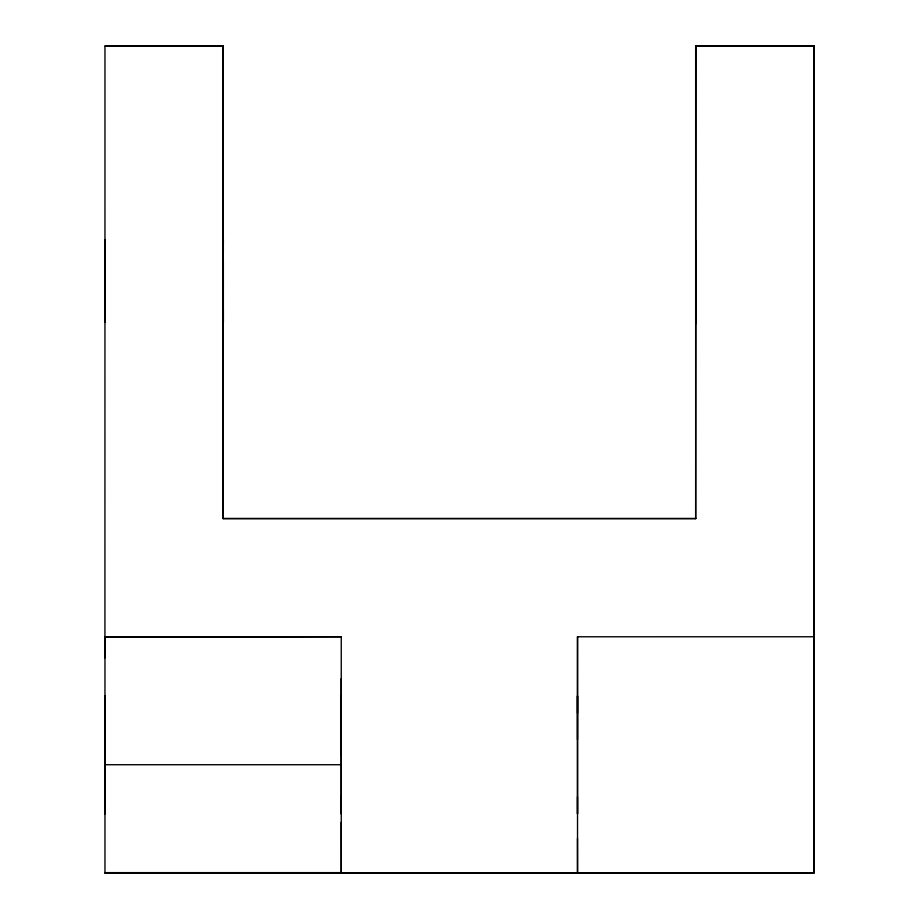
<?xml version="1.0" encoding="UTF-8"?>
<svg xmlns="http://www.w3.org/2000/svg" width="919" height="919" viewBox="0 0 919 919"><rect width="100%" height="100%" fill="white"/><g stroke="black" fill="none" stroke-linecap="round" stroke-linejoin="round"><path stroke-width="1.38" d="M105.225 270.22L105.019 239.664L105.214 322.282L105.214 239.583L105.214 240.985M104.938 712.639L104.95 695.844L104.973 873.039L814.085 872.912L814.085 45.95L695.66 46.076L695.66 518.626L223.11 518.626L223.11 46.076L223.11 518.626M104.927 657.866L104.973 46.076L223.386 45.95M223.145 260.341L223.156 239.664L223.351 251.691M223.351 240.985L223.351 239.583L223.156 322.362L223.34 280.938M223.34 260.261L223.351 322.282L223.34 310.174M341.202 678.601L341.225 813.981L341.213 796.164M341.248 754.901L341.248 636.764L104.973 636.764L104.95 813.981L104.938 796.164M577.488 739.634L577.523 636.764L577.523 873.039L577.477 838.461M695.706 320.26L695.706 323.408L695.706 243.868M695.717 287.027L695.901 323.591L695.89 311.484M695.694 277.63L695.706 241.249L695.913 253.001M695.901 242.306L695.901 240.893L695.901 318.054M813.752 754.924L813.752 724.344M813.855 287.027L813.843 323.408L813.843 243.868M813.832 277.63L813.843 241.249L814.05 253.001M814.039 242.306L814.039 240.893L814.039 323.591L814.027 311.484M341.213 697.67L341.225 695.844L341.248 873.039L341.202 822.275M813.774 697.854L813.774 695.844L813.774 873.05M341.248 636.764L104.938 637.177M695.66 46.076L814.085 45.95M695.66 518.626L695.947 45.95M104.973 873.039L814.085 872.912M813.797 46.076L813.774 813.981L813.763 796.681M104.973 46.076L223.11 46.076M223.386 518.5L695.947 518.5M577.5 636.775L813.797 636.764M104.915 764.723L341.19 764.723M104.95 872.636L341.225 872.636M577.511 713.144L577.5 695.844L577.5 813.981L577.488 796.681M223.156 241.077L223.168 270.312M105.019 241.077L105.203 310.174M105.019 310.254L105.019 322.362L105.007 310.254"/></g></svg>
